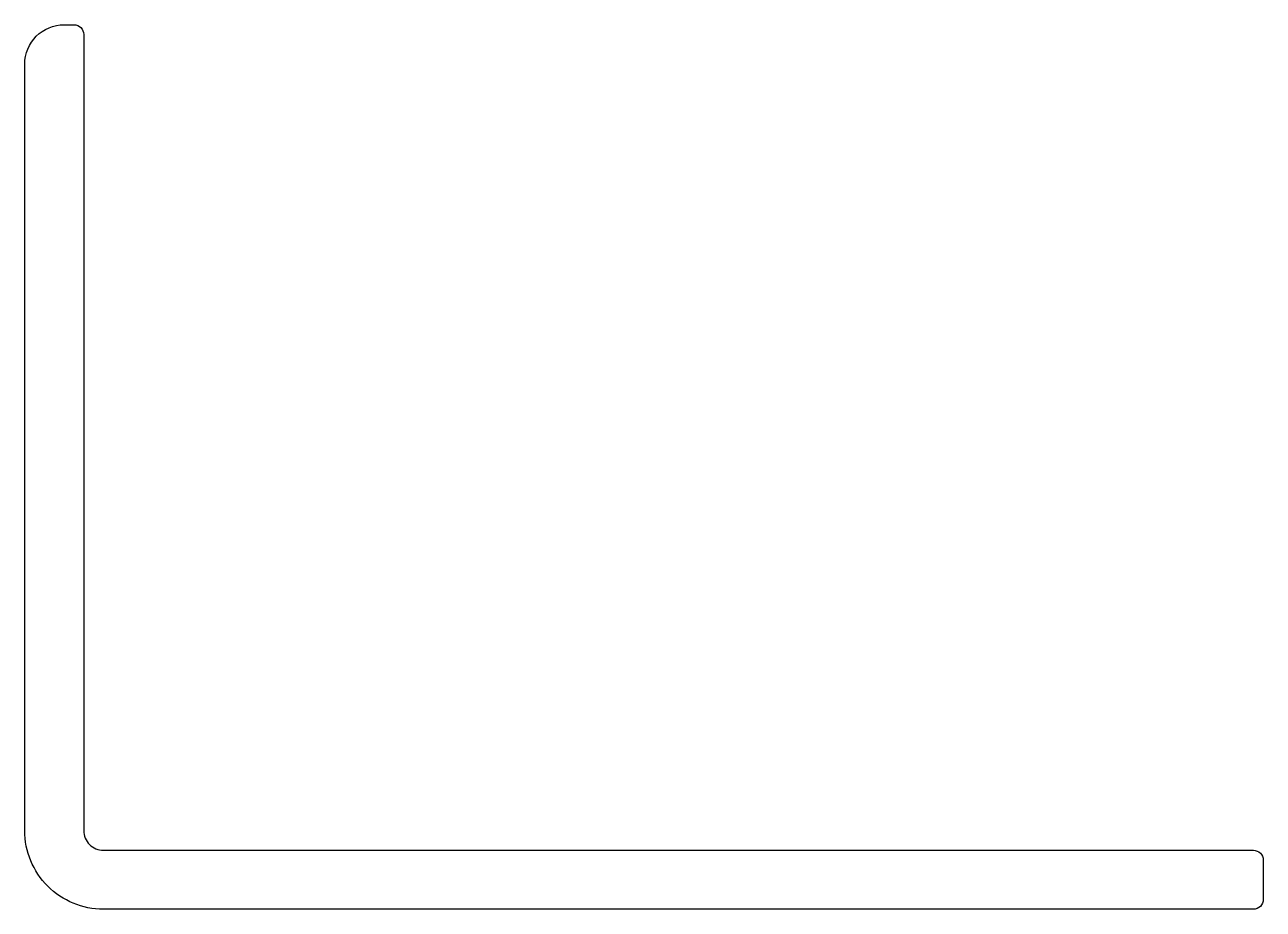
# Model space of a CAD drawing. Extents: x 832.7 to 895.7, y 676.8 to 721.8.
import ezdxf

# ---------------------------------------------------------------- set-up
doc = ezdxf.new("R2010")
doc.units = 0
doc.layers.get('0').update_dxf_attribs({"linetype": 'CONTINUOUS'})

msp = doc.modelspace()

# ---------------------------------------------------------------- linework, layer by layer
at = {"color": 7}
msp.add_lwpolyline([(895.197, 679.761, -0.414214), (895.697, 679.261), (895.697, 677.261, -0.414214), (895.197, 676.761), (836.697, 676.761, -0.414214), (832.697, 680.761), (832.697, 719.761, -0.414214), (834.697, 721.761), (835.197, 721.761, -0.414214), (835.697, 721.261), (835.697, 680.761, 0.198912), (835.99, 680.054, 0.198912), (836.697, 679.761)], format="xyb", close=True, dxfattribs=at)

doc.saveas('drawing.dxf')
